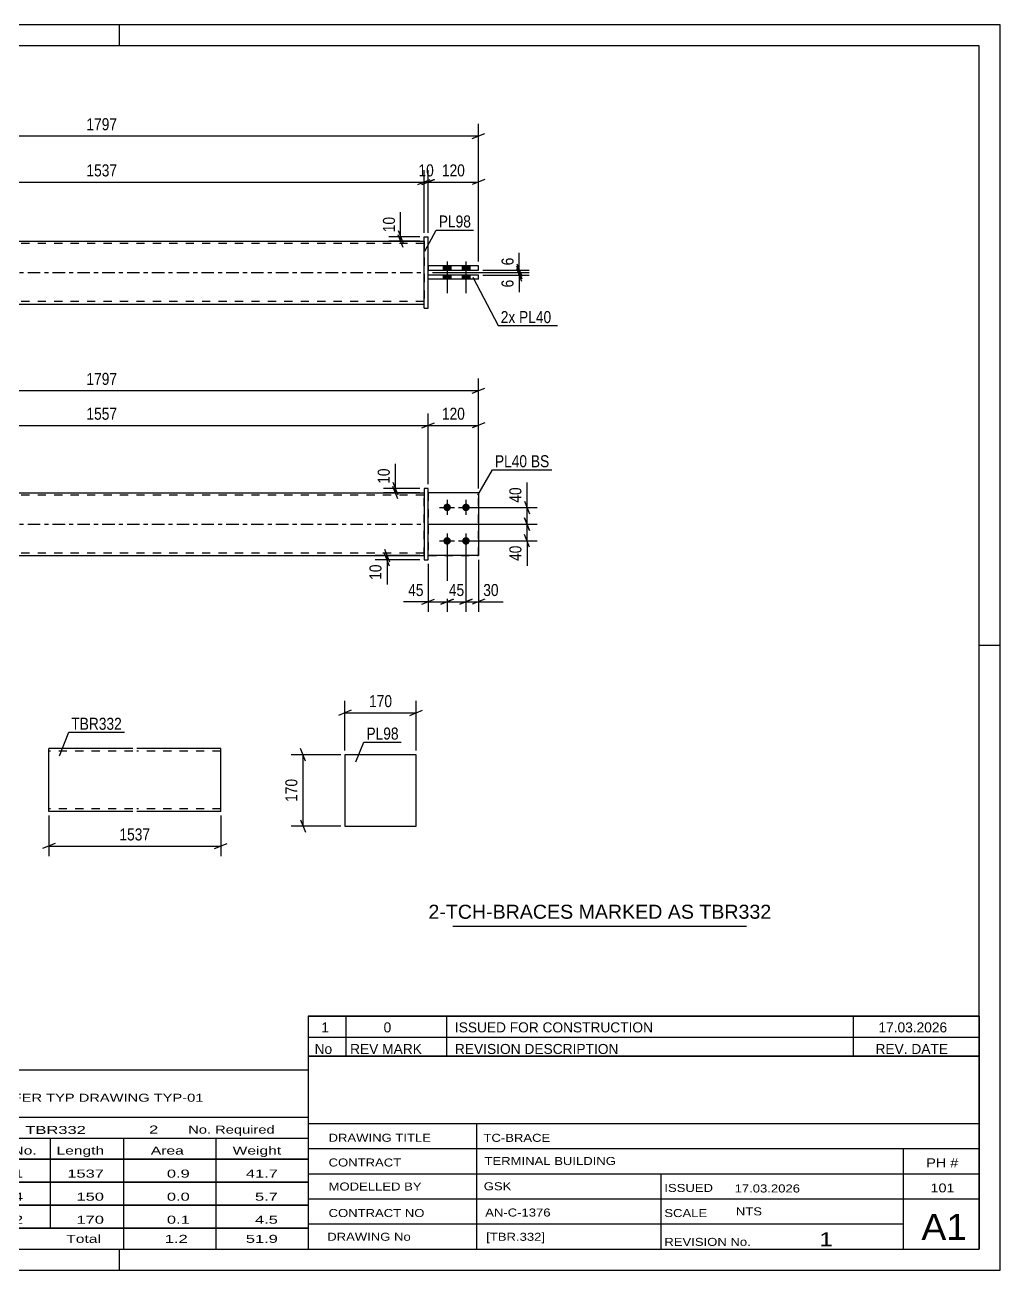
# Model space of a CAD drawing. Header units: millimetres. Extents: x 0 to 420, y 0 to 297.
# Drawn here: x 187.5 to 420, y 0 to 297 of the extents above; entities that cross this region are included whole.
import ezdxf

# ---------------------------------------------------------------- set-up
doc = ezdxf.new("R2010")
doc.units = ezdxf.units.MM
doc.linetypes.add('DXK_LINE_DOT2', pattern=[3.9198, 1.9599, -1.9599])
doc.linetypes.add('DXK_LINE_DOT3', pattern=[5.9187, 2.979, -0.9799, 0.9799, -0.9799])
doc.styles.add('Arial', font='ARIAL.TTF', dxfattribs={"height": 0.2})
doc.styles.add('Arial Narrow', font='ARIALN.TTF', dxfattribs={"height": 0.2})

# ---------------------------------------------------------------- blocks, each defined once
blk = doc.blocks.new('Unknown-580611942-1130')
at = {"color": 5, "linetype": 'Continuous'}
for p, q in [((420, 297), (0, 297)), ((210, 292), (210, 297)), ((420, 0), (420, 297)), ((415, 292), (5, 292)), ((415, 5), (415, 292)), ((420, 149), (415, 149)), ((5, 5), (415, 5)), ((210, 0), (210, 5)), ((0, 0), (420, 0))]:
    blk.add_line(p, q, dxfattribs=at)
blk = doc.blocks.new('Part-580611942-1671 - 1649')
at = {"color": 2, "linetype": 'Continuous'}
for p, q in [((295.64, 185.42), (283.64, 185.42)), ((295.64, 185.42), (295.64, 170.42)), ((295.64, 170.42), (283.64, 170.42))]:
    blk.add_line(p, q, dxfattribs=at)
at = {"color": 7, "linetype": 'DXK_LINE_DOT2'}
blk.add_line((283.64, 185.42), (283.64, 170.42), dxfattribs=at)
blk = doc.blocks.new('Part-580611942-1676 - 1649')
at = {"linetype": 'Continuous'}
blk.add_hatch(color=2, dxfattribs=at).paths.add_polyline_path([(158.96, 185.42), (158.16, 186.82), (159.76, 186.82)])
at = {"color": 2, "linetype": 'Continuous'}
for p, q in [((128.96, 185.42), (282.64, 185.42)), ((158.96, 185.42), (158.16, 186.82)), ((158.16, 186.82), (159.76, 186.82)), ((159.76, 186.82), (158.96, 185.42)), ((128.96, 170.42), (282.64, 170.42))]:
    blk.add_line(p, q, dxfattribs=at)
at = {"color": 7, "linetype": 'DXK_LINE_DOT2'}
for p, q in [((128.96, 170.42), (128.96, 185.42)), ((282.64, 184.82), (128.96, 184.82)), ((282.64, 170.42), (282.64, 185.42)), ((282.64, 171.02), (128.96, 171.02))]:
    blk.add_line(p, q, dxfattribs=at)
at = {"color": 7, "linetype": 'DXK_LINE_DOT3'}
blk.add_line((128.96, 177.92), (282.64, 177.92), dxfattribs=at)
at = {"color": 2, "linetype": 'Continuous'}
blk.add_circle((158.96, 186.32), 1, dxfattribs=at)
blk = doc.blocks.new('Part-580611942-1661 - 1649')
at = {"color": 2, "linetype": 'Continuous'}
for p, q in [((283.64, 186.42), (282.64, 186.42)), ((282.64, 186.42), (282.64, 169.42)), ((283.64, 169.42), (283.64, 186.42)), ((282.64, 169.42), (283.64, 169.42))]:
    blk.add_line(p, q, dxfattribs=at)
blk = doc.blocks.new('Part-580611942-1666 - 1649')
at = {"color": 7, "linetype": 'DXK_LINE_DOT2'}
for p, q in [((295.64, 185.42), (283.64, 185.42)), ((283.64, 185.42), (283.64, 170.42)), ((295.64, 170.42), (295.64, 185.42)), ((283.64, 170.42), (295.64, 170.42))]:
    blk.add_line(p, q, dxfattribs=at)
blk = doc.blocks.new('Bolt-580611942-1679 - 1649')
at = {"linetype": 'Continuous'}
for points in [[(288.14, 182.82, -1), (288.14, 181.02, -1)], [(292.64, 182.82, -1), (292.64, 181.02, -1)], [(288.14, 174.82, -1), (288.14, 173.02, -1)], [(292.64, 174.82, -1), (292.64, 173.02, -1)]]:
    blk.add_hatch(color=1, dxfattribs=at).paths.add_polyline_path(points)
at = {"color": 1, "linetype": 'Continuous'}
for p, q in [((286.34, 181.92), (289.94, 181.92)), ((288.14, 183.72), (288.14, 180.12)), ((290.84, 181.92), (294.44, 181.92)), ((292.64, 183.72), (292.64, 180.12)), ((288.14, 175.72), (288.14, 172.12)), ((292.64, 175.72), (292.64, 172.12)), ((286.34, 173.92), (289.94, 173.92)), ((290.84, 173.92), (294.44, 173.92))]:
    blk.add_line(p, q, dxfattribs=at)
blk = doc.blocks.new('Part-580611942-1418 - 1367')
at = {"color": 2, "linetype": 'Continuous'}
for p, q in [((282.64, 229.43), (282.64, 246.43)), ((282.64, 246.43), (283.64, 246.43)), ((283.64, 229.43), (283.64, 246.43)), ((282.64, 229.43), (283.64, 229.43))]:
    blk.add_line(p, q, dxfattribs=at)
blk = doc.blocks.new('Bolt-580611942-1371 - 1367')
at = {"linetype": 'Continuous'}
for points in [[(289.04, 239.53), (287.24, 239.53), (287.24, 238.53), (289.04, 238.53)], [(289.04, 239.53), (287.24, 239.53), (287.24, 238.53), (289.04, 238.53)], [(293.54, 239.53), (291.74, 239.53), (291.74, 238.53), (293.54, 238.53)], [(293.54, 239.53), (291.74, 239.53), (291.74, 238.53), (293.54, 238.53)], [(289.04, 237.33), (287.24, 237.33), (287.24, 236.33), (289.04, 236.33)], [(289.04, 237.33), (287.24, 237.33), (287.24, 236.33), (289.04, 236.33)], [(293.54, 237.33), (291.74, 237.33), (291.74, 236.33), (293.54, 236.33)], [(293.54, 237.33), (291.74, 237.33), (291.74, 236.33), (293.54, 236.33)]]:
    blk.add_hatch(color=1, dxfattribs=at).paths.add_polyline_path(points)
at = {"color": 1, "linetype": 'Continuous'}
for p, q in [((287.24, 239.53), (287.24, 238.53)), ((287.24, 239.53), (287.24, 238.53)), ((288.14, 240.53), (288.14, 233.03)), ((288.14, 240.53), (288.14, 233.03)), ((289.04, 239.53), (289.04, 238.53)), ((289.04, 239.53), (289.04, 238.53)), ((291.74, 239.53), (291.74, 238.53)), ((291.74, 239.53), (291.74, 238.53)), ((292.64, 240.53), (292.64, 233.03)), ((292.64, 240.53), (292.64, 233.03)), ((293.54, 239.53), (293.54, 238.53)), ((293.54, 239.53), (293.54, 238.53)), ((287.24, 237.33), (287.24, 236.33)), ((287.24, 237.33), (287.24, 236.33)), ((289.04, 237.33), (289.04, 236.33)), ((289.04, 237.33), (289.04, 236.33)), ((291.74, 237.33), (291.74, 236.33)), ((291.74, 237.33), (291.74, 236.33)), ((293.54, 237.33), (293.54, 236.33)), ((293.54, 237.33), (293.54, 236.33))]:
    blk.add_line(p, q, dxfattribs=at)
blk = doc.blocks.new('Part-580611942-1439 - 1367')
at = {"linetype": 'Continuous'}
blk.add_hatch(color=2, dxfattribs=at).paths.add_polyline_path([(158.96, 237.93), (158.16, 239.33), (159.76, 239.33)])
at = {"color": 2, "linetype": 'Continuous'}
for p, q in [((128.96, 245.43), (282.64, 245.43)), ((158.96, 237.93), (158.16, 239.33)), ((158.16, 239.33), (159.76, 239.33)), ((159.76, 239.33), (158.96, 237.93)), ((128.96, 230.43), (282.64, 230.43))]:
    blk.add_line(p, q, dxfattribs=at)
at = {"color": 7, "linetype": 'DXK_LINE_DOT2'}
for p, q in [((128.96, 230.43), (128.96, 245.43)), ((282.64, 244.83), (128.96, 244.83)), ((282.64, 245.43), (282.64, 230.43)), ((282.64, 231.03), (128.96, 231.03))]:
    blk.add_line(p, q, dxfattribs=at)
at = {"color": 7, "linetype": 'DXK_LINE_DOT3'}
blk.add_line((128.96, 237.93), (282.64, 237.93), dxfattribs=at)
at = {"color": 2, "linetype": 'Continuous'}
blk.add_circle((158.96, 238.83), 1, dxfattribs=at)
blk = doc.blocks.new('Part-580611942-1444 - 1367')
at = {"color": 2, "linetype": 'Continuous'}
for p, q in [((295.64, 237.33), (283.64, 237.33)), ((295.64, 236.33), (283.64, 236.33)), ((295.64, 236.33), (295.64, 237.33))]:
    blk.add_line(p, q, dxfattribs=at)
at = {"color": 7, "linetype": 'DXK_LINE_DOT2'}
blk.add_line((283.64, 236.33), (283.64, 237.33), dxfattribs=at)
blk = doc.blocks.new('Part-580611942-1449 - 1367')
at = {"color": 2, "linetype": 'Continuous'}
for p, q in [((295.64, 239.53), (283.64, 239.53)), ((283.64, 238.53), (295.64, 238.53)), ((295.64, 238.53), (295.64, 239.53))]:
    blk.add_line(p, q, dxfattribs=at)
at = {"color": 7, "linetype": 'DXK_LINE_DOT2'}
blk.add_line((283.64, 239.53), (283.64, 238.53), dxfattribs=at)
blk = doc.blocks.new('Part-580611942-2275 - 2269')
at = {"color": 2, "linetype": 'Continuous'}
for p, q in [((280.78, 122.92), (263.78, 122.92)), ((263.78, 122.92), (263.78, 105.92)), ((280.78, 105.92), (280.78, 122.92)), ((263.78, 105.92), (280.78, 105.92))]:
    blk.add_line(p, q, dxfattribs=at)
blk = doc.blocks.new('Part-580611942-2307 - 2299')
at = {"color": 2, "linetype": 'Continuous'}
for p, q in [((213.17, 124.39), (193.17, 124.39)), ((193.17, 109.48), (193.17, 124.39)), ((234.17, 124.39), (214.17, 124.39)), ((234.17, 109.39), (234.17, 124.39)), ((193.17, 109.39), (193.17, 109.48)), ((213.17, 109.39), (193.17, 109.39)), ((234.17, 109.39), (214.17, 109.39))]:
    blk.add_line(p, q, dxfattribs=at)
at = {"color": 7, "linetype": 'DXK_LINE_DOT2'}
for p, q in [((213.17, 123.79), (193.17, 123.79)), ((234.17, 123.79), (214.17, 123.79)), ((193.17, 109.99), (193.17, 110.04)), ((213.17, 109.99), (193.17, 109.99)), ((234.17, 109.99), (214.17, 109.99)), ((234.17, 109.99), (234.17, 110.04))]:
    blk.add_line(p, q, dxfattribs=at)
blk = doc.blocks.new('StraightDimension-580611942-1875 - 1649')
at = {"color": 7, "linetype": 'Continuous'}
for p, q in [((293.64, 181.92), (309.6, 181.92)), ((306.6, 183.42), (307.8, 180.42)), ((307.2, 177.92), (307.2, 181.92)), ((307.8, 176.42), (306.6, 179.42)), ((283.64, 177.92), (309.6, 177.92))]:
    blk.add_line(p, q, dxfattribs=at)
at = {"color": 0}
blk.add_wipeout([(306.45, 187.3), (302.25, 187.3), (302.25, 182.44), (306.45, 182.44)], dxfattribs=at)
at = {"color": 7, "linetype": 'Continuous'}
blk.add_line((307.2, 181.92), (307.2, 187.82), dxfattribs=at)
blk.add_line((307.2, 181.92), (307.2, 187.82), dxfattribs=at)
at = {"color": 3, "style": 'Arial Narrow'}
blk.add_text('40', height=2.863, rotation=90.0002, dxfattribs=at).set_placement((305.85, 183.04))
blk = doc.blocks.new('StraightDimension-580611942-1810 - 1649')
at = {"color": 7, "linetype": 'Continuous'}
for p, q in [((281.64, 170.42), (270.99, 170.42)), ((281.64, 169.42), (270.99, 169.42)), ((273.24, 171.92), (274.44, 168.92)), ((274.44, 167.92), (273.24, 170.92)), ((273.84, 169.42), (273.84, 170.42))]:
    blk.add_line(p, q, dxfattribs=at)
at = {"color": 0}
blk.add_wipeout([(273.09, 168.89), (268.89, 168.89), (268.89, 164.04), (273.09, 164.04)], dxfattribs=at)
at = {"color": 7, "linetype": 'Continuous'}
blk.add_line((273.84, 169.42), (273.84, 163.51), dxfattribs=at)
blk.add_line((273.84, 169.42), (273.84, 163.51), dxfattribs=at)
at = {"color": 3, "style": 'Arial Narrow'}
blk.add_text('10', height=2.863, rotation=90.0002, dxfattribs=at).set_placement((272.49, 164.64))
blk = doc.blocks.new('StraightDimension-580611942-1911 - 1649')
at = {"color": 7, "linetype": 'Continuous'}
for p, q in [((282.14, 200.88), (285.14, 202.08)), ((283.64, 187.42), (283.64, 204.33)), ((297.14, 202.08), (294.14, 200.88)), ((295.64, 186.42), (295.64, 204.33)), ((283.64, 201.48), (295.64, 201.48))]:
    blk.add_line(p, q, dxfattribs=at)
at = {"color": 0}
blk.add_wipeout([(292.98, 202.23), (292.98, 206.43), (286.3, 206.43), (286.3, 202.23)], dxfattribs=at)
at = {"color": 3, "style": 'Arial Narrow'}
blk.add_text('120', height=2.863, dxfattribs=at).set_placement((286.9, 202.83))
blk = doc.blocks.new('StraightDimension-580611942-1704 - 1649')
at = {"color": 7, "linetype": 'Continuous'}
for p, q in [((115.96, 186.42), (115.96, 212.63)), ((295.64, 186.42), (295.64, 212.63)), ((117.46, 210.38), (114.46, 209.18)), ((115.96, 209.78), (295.64, 209.78)), ((294.14, 209.18), (297.14, 210.38))]:
    blk.add_line(p, q, dxfattribs=at)
at = {"color": 0}
blk.add_wipeout([(210.06, 210.53), (210.06, 214.73), (201.54, 214.73), (201.54, 210.53)], dxfattribs=at)
at = {"color": 3, "style": 'Arial Narrow'}
blk.add_text('1797', height=2.863, dxfattribs=at).set_placement((202.14, 211.13))
blk = doc.blocks.new('StraightDimension-580611942-1819 - 1649')
at = {"color": 7, "linetype": 'Continuous'}
for p, q in [((288.14, 172.92), (288.14, 157.03)), ((283.64, 168.42), (283.64, 157.03)), ((282.14, 158.83), (285.14, 160.03)), ((283.64, 159.43), (288.14, 159.43)), ((289.64, 160.03), (286.64, 158.83))]:
    blk.add_line(p, q, dxfattribs=at)
at = {"color": 0}
blk.add_wipeout([(283.11, 160.18), (283.11, 164.38), (278.26, 164.38), (278.26, 160.18)], dxfattribs=at)
at = {"color": 7, "linetype": 'Continuous'}
blk.add_line((283.64, 159.43), (277.73, 159.43), dxfattribs=at)
blk.add_line((283.64, 159.43), (277.73, 159.43), dxfattribs=at)
at = {"color": 3, "style": 'Arial Narrow'}
blk.add_text('45', height=2.863, dxfattribs=at).set_placement((278.86, 160.78))
blk = doc.blocks.new('StraightDimension-580611942-1829 - 1649')
at = {"color": 7, "linetype": 'Continuous'}
for p, q in [((288.14, 172.92), (288.14, 157.03)), ((292.64, 172.92), (292.64, 157.03)), ((286.64, 158.83), (289.64, 160.03)), ((288.14, 159.43), (292.64, 159.43)), ((294.14, 160.03), (291.14, 158.83))]:
    blk.add_line(p, q, dxfattribs=at)
at = {"color": 0}
blk.add_wipeout([(292.82, 160.18), (292.82, 164.38), (287.96, 164.38), (287.96, 160.18)], dxfattribs=at)
at = {"color": 3, "style": 'Arial Narrow'}
blk.add_text('45', height=2.863, dxfattribs=at).set_placement((288.56, 160.78))
blk = doc.blocks.new('StraightDimension-580611942-1839 - 1649')
at = {"color": 7, "linetype": 'Continuous'}
for p, q in [((292.64, 172.92), (292.64, 157.03)), ((295.64, 169.42), (295.64, 157.03)), ((291.14, 158.83), (294.14, 160.03)), ((292.64, 159.43), (295.64, 159.43)), ((297.14, 160.03), (294.14, 158.83))]:
    blk.add_line(p, q, dxfattribs=at)
at = {"color": 0}
blk.add_wipeout([(301.02, 160.18), (301.02, 164.38), (296.16, 164.38), (296.16, 160.18)], dxfattribs=at)
at = {"color": 7, "linetype": 'Continuous'}
blk.add_line((295.64, 159.43), (301.54, 159.43), dxfattribs=at)
blk.add_line((295.64, 159.43), (301.54, 159.43), dxfattribs=at)
at = {"color": 3, "style": 'Arial Narrow'}
blk.add_text('30', height=2.863, dxfattribs=at).set_placement((296.76, 160.78))
blk = doc.blocks.new('StraightDimension-580611942-1888 - 1649')
at = {"color": 7, "linetype": 'Continuous'}
for p, q in [((306.6, 179.42), (307.8, 176.42)), ((283.64, 177.92), (309.6, 177.92)), ((307.8, 172.42), (306.6, 175.42)), ((307.2, 173.92), (307.2, 177.92)), ((293.64, 173.92), (309.6, 173.92))]:
    blk.add_line(p, q, dxfattribs=at)
at = {"color": 0}
blk.add_wipeout([(306.45, 173.39), (302.25, 173.39), (302.25, 168.54), (306.45, 168.54)], dxfattribs=at)
at = {"color": 7, "linetype": 'Continuous'}
blk.add_line((307.2, 173.92), (307.2, 168.01), dxfattribs=at)
blk.add_line((307.2, 173.92), (307.2, 168.01), dxfattribs=at)
at = {"color": 3, "style": 'Arial Narrow'}
blk.add_text('40', height=2.863, rotation=90.0002, dxfattribs=at).set_placement((305.85, 169.14))
blk = doc.blocks.new('StraightDimension-580611942-1902 - 1649')
at = {"color": 7, "linetype": 'Continuous'}
for p, q in [((275.21, 187.92), (276.41, 184.92)), ((281.64, 186.42), (272.96, 186.42)), ((281.64, 185.42), (272.96, 185.42)), ((276.41, 183.92), (275.21, 186.92)), ((275.81, 185.42), (275.81, 186.42))]:
    blk.add_line(p, q, dxfattribs=at)
at = {"color": 0}
blk.add_wipeout([(275.06, 191.8), (270.86, 191.8), (270.86, 186.94), (275.06, 186.94)], dxfattribs=at)
at = {"color": 7, "linetype": 'Continuous'}
blk.add_line((275.81, 186.42), (275.81, 192.32), dxfattribs=at)
blk.add_line((275.81, 186.42), (275.81, 192.32), dxfattribs=at)
at = {"color": 3, "style": 'Arial Narrow'}
blk.add_text('10', height=2.863, rotation=90.0002, dxfattribs=at).set_placement((274.46, 187.54))
blk = doc.blocks.new('StraightDimension-580611942-1921 - 1649')
at = {"color": 7, "linetype": 'Continuous'}
for p, q in [((129.46, 202.08), (126.46, 200.88)), ((127.96, 187.42), (127.96, 204.33)), ((282.14, 200.88), (285.14, 202.08)), ((283.64, 187.42), (283.64, 204.33)), ((127.96, 201.48), (283.64, 201.48))]:
    blk.add_line(p, q, dxfattribs=at)
at = {"color": 0}
blk.add_wipeout([(210.06, 202.23), (210.06, 206.43), (201.54, 206.43), (201.54, 202.23)], dxfattribs=at)
at = {"color": 3, "style": 'Arial Narrow'}
blk.add_text('1557', height=2.863, dxfattribs=at).set_placement((202.14, 202.83))
blk = doc.blocks.new('StraightDimension-580611942-1594 - 1367')
at = {"color": 7, "linetype": 'Continuous'}
for p, q in [((284.64, 237.93), (307.73, 237.93)), ((304.73, 239.43), (305.93, 236.43)), ((305.93, 235.83), (304.73, 238.83)), ((305.33, 237.33), (305.33, 237.93)), ((296.64, 237.33), (307.73, 237.33))]:
    blk.add_line(p, q, dxfattribs=at)
at = {"color": 0}
blk.add_wipeout([(304.58, 236.8), (300.38, 236.8), (300.38, 233.78), (304.58, 233.78)], dxfattribs=at)
at = {"color": 7, "linetype": 'Continuous'}
blk.add_line((305.33, 237.33), (305.33, 233.25), dxfattribs=at)
blk.add_line((305.33, 237.33), (305.33, 233.25), dxfattribs=at)
at = {"color": 3, "style": 'Arial Narrow'}
blk.add_text('6', height=2.86, rotation=90.0002, dxfattribs=at).set_placement((303.98, 234.38))
blk = doc.blocks.new('StraightDimension-580611942-1562 - 1367')
at = {"color": 7, "linetype": 'Continuous'}
for p, q in [((282.64, 247.43), (282.64, 262.37)), ((283.64, 247.43), (283.64, 262.37)), ((281.14, 258.92), (284.14, 260.12)), ((285.14, 260.12), (282.14, 258.92)), ((282.64, 259.52), (283.64, 259.52))]:
    blk.add_line(p, q, dxfattribs=at)
at = {"color": 0}
blk.add_wipeout([(285.57, 260.27), (285.57, 264.47), (280.71, 264.47), (280.71, 260.27)], dxfattribs=at)
at = {"color": 3, "style": 'Arial Narrow'}
blk.add_text('10', height=2.863, dxfattribs=at).set_placement((281.31, 260.87))
blk = doc.blocks.new('StraightDimension-580611942-1603 - 1367')
at = {"color": 7, "linetype": 'Continuous'}
for p, q in [((284.64, 237.93), (307.73, 237.93)), ((296.64, 238.53), (307.73, 238.53)), ((304.73, 240.03), (305.93, 237.03)), ((305.93, 236.43), (304.73, 239.43)), ((305.33, 237.93), (305.33, 238.53))]:
    blk.add_line(p, q, dxfattribs=at)
at = {"color": 0}
blk.add_wipeout([(304.58, 242.08), (300.38, 242.08), (300.38, 239.05), (304.58, 239.05)], dxfattribs=at)
at = {"color": 7, "linetype": 'Continuous'}
blk.add_line((305.33, 238.53), (305.33, 242.61), dxfattribs=at)
blk.add_line((305.33, 238.53), (305.33, 242.61), dxfattribs=at)
at = {"color": 3, "style": 'Arial Narrow'}
blk.add_text('6', height=2.86, rotation=90.0002, dxfattribs=at).set_placement((303.98, 239.65))
blk = doc.blocks.new('StraightDimension-580611942-1521 - 1367')
at = {"color": 7, "linetype": 'Continuous'}
for p, q in [((115.96, 240.53), (115.96, 273.38)), ((295.64, 240.53), (295.64, 273.38)), ((117.46, 271.13), (114.46, 269.93)), ((115.96, 270.53), (295.64, 270.53)), ((294.14, 269.93), (297.14, 271.13))]:
    blk.add_line(p, q, dxfattribs=at)
at = {"color": 0}
blk.add_wipeout([(210.06, 271.28), (210.06, 275.48), (201.54, 275.48), (201.54, 271.28)], dxfattribs=at)
at = {"color": 3, "style": 'Arial Narrow'}
blk.add_text('1797', height=2.863, dxfattribs=at).set_placement((202.14, 271.88))
blk = doc.blocks.new('StraightDimension-580611942-1552 - 1367')
at = {"color": 7, "linetype": 'Continuous'}
for p, q in [((128.96, 247.43), (128.96, 262.37)), ((282.64, 247.43), (282.64, 262.37)), ((130.46, 260.12), (127.46, 258.92)), ((128.96, 259.52), (282.64, 259.52)), ((281.14, 258.92), (284.14, 260.12))]:
    blk.add_line(p, q, dxfattribs=at)
at = {"color": 0}
blk.add_wipeout([(210.06, 260.27), (210.06, 264.47), (201.54, 264.47), (201.54, 260.27)], dxfattribs=at)
at = {"color": 3, "style": 'Arial Narrow'}
blk.add_text('1537', height=2.863, dxfattribs=at).set_placement((202.14, 260.87))
blk = doc.blocks.new('StraightDimension-580611942-1572 - 1367')
at = {"color": 7, "linetype": 'Continuous'}
for p, q in [((283.64, 247.43), (283.64, 262.37)), ((295.64, 240.53), (295.64, 262.37)), ((282.14, 258.92), (285.14, 260.12)), ((283.64, 259.52), (295.64, 259.52)), ((297.14, 260.12), (294.14, 258.92))]:
    blk.add_line(p, q, dxfattribs=at)
at = {"color": 0}
blk.add_wipeout([(292.98, 260.27), (292.98, 264.47), (286.3, 264.47), (286.3, 260.27)], dxfattribs=at)
at = {"color": 3, "style": 'Arial Narrow'}
blk.add_text('120', height=2.863, dxfattribs=at).set_placement((286.9, 260.87))
blk = doc.blocks.new('StraightDimension-580611942-1583 - 1367')
at = {"color": 7, "linetype": 'Continuous'}
for p, q in [((276.46, 247.93), (277.66, 244.93)), ((277.66, 243.93), (276.46, 246.93)), ((281.64, 246.43), (274.21, 246.43)), ((281.64, 245.43), (274.21, 245.43)), ((277.06, 245.43), (277.06, 246.43))]:
    blk.add_line(p, q, dxfattribs=at)
at = {"color": 0}
blk.add_wipeout([(276.31, 251.81), (272.11, 251.81), (272.11, 246.95), (276.31, 246.95)], dxfattribs=at)
at = {"color": 7, "linetype": 'Continuous'}
blk.add_line((277.06, 246.43), (277.06, 252.33), dxfattribs=at)
blk.add_line((277.06, 246.43), (277.06, 252.33), dxfattribs=at)
at = {"color": 3, "style": 'Arial Narrow'}
blk.add_text('10', height=2.863, rotation=90.0002, dxfattribs=at).set_placement((275.71, 247.55))
blk = doc.blocks.new('StraightDimension-580611942-2277 - 2269')
at = {"color": 7, "linetype": 'Continuous'}
for p, q in [((263.78, 123.92), (263.78, 135.77)), ((280.78, 123.92), (280.78, 135.77)), ((265.28, 133.52), (262.28, 132.32)), ((263.78, 132.92), (280.78, 132.92)), ((279.28, 132.32), (282.28, 133.52))]:
    blk.add_line(p, q, dxfattribs=at)
at = {"color": 0}
blk.add_wipeout([(275.62, 133.67), (275.62, 137.87), (268.94, 137.87), (268.94, 133.67)], dxfattribs=at)
at = {"color": 3, "style": 'Arial Narrow'}
blk.add_text('170', height=2.863, dxfattribs=at).set_placement((269.54, 134.27))
blk = doc.blocks.new('StraightDimension-580611942-2288 - 2269')
at = {"color": 7, "linetype": 'Continuous'}
for p, q in [((262.78, 122.92), (250.93, 122.92)), ((254.38, 121.42), (253.18, 124.42)), ((253.78, 105.92), (253.78, 122.92)), ((253.18, 107.42), (254.38, 104.42)), ((262.78, 105.92), (250.93, 105.92))]:
    blk.add_line(p, q, dxfattribs=at)
at = {"color": 0}
blk.add_wipeout([(253.03, 117.76), (248.83, 117.76), (248.83, 111.08), (253.03, 111.08)], dxfattribs=at)
at = {"color": 3, "style": 'Arial Narrow'}
blk.add_text('170', height=2.863, rotation=90.0002, dxfattribs=at).set_placement((252.43, 111.68))
blk = doc.blocks.new('StraightDimension-580611942-2311 - 2299')
at = {"color": 7, "linetype": 'Continuous'}
for p, q in [((193.17, 108.39), (193.17, 98.73)), ((234.17, 108.39), (234.17, 98.73)), ((194.67, 101.73), (191.67, 100.53)), ((193.17, 101.13), (234.17, 101.13)), ((232.67, 100.53), (235.67, 101.73))]:
    blk.add_line(p, q, dxfattribs=at)
at = {"color": 0}
blk.add_wipeout([(217.93, 101.88), (217.93, 106.08), (209.41, 106.08), (209.41, 101.88)], dxfattribs=at)
at = {"color": 3, "style": 'Arial Narrow'}
blk.add_text('1537', height=2.863, dxfattribs=at).set_placement((210.01, 102.48))
blk = doc.blocks.new('Unknown-580611942-3744')
at = {"color": 7, "linetype": 'Continuous'}
for p, q in [((95, 47.75), (255, 47.75)), ((95, 36.5), (95, 47.75)), ((255, 47.75), (255, 36.5)), ((95, 36.5), (255, 36.5)), ((95, 36.5), (95, 31.5)), ((255, 36.5), (255, 31.5)), ((95, 31.5), (255, 31.5)), ((95, 31.5), (95, 26.5)), ((119, 31.5), (119, 26.5)), ((154.5, 31.5), (154.5, 26.5)), ((180.5, 31.5), (180.5, 26.5)), ((193.5, 31.5), (193.5, 26.5)), ((211, 31.5), (211, 26.5)), ((233, 31.5), (233, 26.5)), ((255, 31.5), (255, 26.5)), ((95, 26.5), (255, 26.5)), ((95, 26.45), (95, 21.05)), ((95, 26.45), (255, 26.45)), ((119, 26.5), (119, 21)), ((154.5, 26.5), (154.5, 21)), ((180.5, 26.5), (180.5, 21)), ((193.5, 26.5), (193.5, 21)), ((211, 26.5), (211, 21)), ((233, 26.5), (233, 21)), ((255, 26.45), (255, 21.05)), ((95, 21.05), (255, 21.05)), ((95, 20.95), (95, 15.55)), ((95, 20.95), (255, 20.95)), ((119, 21), (119, 15.5)), ((154.5, 21), (154.5, 15.5)), ((180.5, 21), (180.5, 15.5)), ((193.5, 21), (193.5, 15.5)), ((211, 21), (211, 15.5)), ((233, 21), (233, 15.5)), ((255, 20.95), (255, 15.55)), ((95, 15.55), (255, 15.55)), ((95, 15.45), (95, 10.05)), ((95, 15.45), (255, 15.45)), ((119, 15.5), (119, 10)), ((154.5, 15.5), (154.5, 10)), ((180.5, 15.5), (180.5, 10)), ((193.5, 15.5), (193.5, 10)), ((211, 15.5), (211, 10)), ((233, 15.5), (233, 10)), ((255, 15.45), (255, 10.05)), ((95, 10.05), (255, 10.05)), ((95, 10), (255, 10)), ((95, 10), (95, 5)), ((211, 10), (211, 5)), ((233, 10), (233, 5)), ((255, 10), (255, 5)), ((95, 5), (255, 5))]:
    blk.add_line(p, q, dxfattribs=at)
at = {"color": 7, "style": 'Arial Narrow'}
for s, height, width, p in [('GENERAL NOTES & WELD DETAILS :', 2.8633, 1.4, (96.15, 40.06)), ('REFER TYP DRAWING TYP-01', 1.9089, 1.6, (179.7, 40.16)), ("MATERIAL LIST FOR ASSEMBLY MK'D", 1.9089, 1.6, (96.15, 32.56)), ('TBR332', 1.909, 1.794707, (187.59, 32.47)), ('2', 1.91, 1.794707, (217.08, 32.56)), ('No. Required', 1.9089, 1.6, (226.41, 32.56)), ('Mark', 1.909, 1.7, (96.34, 27.5)), ('Profile', 1.909, 1.7, (129.41, 27.5)), ('Material', 1.909, 1.7, (159.54, 27.56)), ('No.', 1.909, 1.7, (184.5, 27.56)), ('Length', 1.909, 1.7, (195, 27.56)), ('Area', 1.909, 1.7, (217.5, 27.56)), ('Weight', 1.909, 1.7, (237, 27.56))]:
    blk.add_text(s, height=height, dxfattribs=dict(at, width=width)).set_placement(p)
at = {"color": 7, "linetype": 'Continuous', "style": 'Arial Narrow'}
for s, height, width, p in [('TBR332', 1.909, 1.794707, (96.5, 22.06)), ('SHS150*6', 1.909, 1.794707, (121, 22.06)), ('E350', 1.909, 1.794707, (160.74, 22.06)), ('1', 1.91, 1.794707, (184.86, 22.06)), ('1537', 1.909, 1.794707, (197.58, 22.06)), ('0.9', 1.909, 1.794707, (221.32, 22.06)), ('41.7', 1.909, 1.794707, (240.14, 22.06)), ('PL40', 1.909, 1.794707, (96.5, 16.56)), ('PL10*120', 1.909, 1.794707, (121, 16.56)), ('E350', 1.909, 1.794707, (160.74, 16.56)), ('4', 1.91, 1.794707, (184.86, 16.56)), ('150', 1.909, 1.794707, (199.77, 16.56)), ('0.0', 1.909, 1.794707, (221.32, 16.56)), ('5.7', 1.909, 1.794707, (242.33, 16.56)), ('PL98', 1.909, 1.794707, (96.5, 11.06)), ('PL10*170', 1.909, 1.794707, (121, 11.06)), ('E350', 1.909, 1.794707, (160.74, 11.06)), ('2', 1.91, 1.794707, (184.86, 11.06)), ('170', 1.909, 1.794707, (199.77, 11.06)), ('0.1', 1.909, 1.794707, (221.32, 11.06)), ('4.5', 1.909, 1.794707, (242.33, 11.06)), ('Total', 1.909, 1.7, (197.33, 6.5)), ('1.2', 1.909, 1.794707, (220.83, 6.5)), ('51.9', 1.909, 1.794707, (240.14, 6.5))]:
    blk.add_text(s, height=height, dxfattribs=dict(at, width=width)).set_placement(p)
blk = doc.blocks.new('Unknown-580611942-3742')
at = {"color": 7, "linetype": 'Continuous'}
for p, q in [((255, 51.05), (255, 5)), ((255, 51.05), (415, 51.05)), ((415, 51), (415, 5)), ((255, 35), (415, 35)), ((295.14, 35), (295.14, 5)), ((255, 29), (415, 29)), ((397, 5.05), (397, 29.05)), ((255, 23), (415, 23)), ((339.14, 23), (339.14, 5)), ((255, 17), (415, 17)), ((255, 11), (397, 11)), ((255, 5), (415, 5))]:
    blk.add_line(p, q, dxfattribs=at)
at = {"color": 7, "style": 'Arial Narrow'}
for s, height, width, p in [('DRAWING TITLE', 1.9089, 1.425378, (259.88, 30.61)), ('TC-BRACE', 1.909, 1.425378, (296.81, 30.59)), ('TERMINAL BUILDING', 1.9089, 1.425378, (297.06, 25.07)), ('CONTRACT', 1.909, 1.425378, (259.88, 24.71)), ('MODELLED BY', 1.9089, 1.425378, (259.88, 18.98)), ('GSK', 1.909, 1.425378, (296.88, 19.04)), ('ISSUED', 1.909, 1.425378, (339.94, 18.64)), ('17.03.2026', 1.909, 1.425378, (356.69, 18.52)), ('CONTRACT NO', 1.9089, 1.425378, (259.88, 12.66)), ('AN-C-1376', 1.909, 1.425378, (297.23, 12.78)), ('SCALE', 1.909, 1.425378, (339.94, 12.65)), ('A1', 6.204, 1.25, (401.24, 7.2)), ('DRAWING No', 1.909, 1.425378, (259.56, 7)), ('[TBR.332]', 1.909, 1.425378, (297.46, 6.99)), ('1', 3.34, 1.5, (376.91, 5.68)), ('REVISION No.', 1.9089, 1.425378, (339.94, 5.77))]:
    blk.add_text(s, height=height, dxfattribs=dict(at, width=width)).set_placement(p)
at = {"color": 7, "linetype": 'Continuous', "style": 'Arial Narrow'}
for s, height, width, p in [('PH #', 2.1, 1.42538, (402.4, 24.55)), ('101', 2.1, 1.42538, (403.41, 18.55)), ('NTS', 1.909, 1.425378, (357, 13.05))]:
    blk.add_text(s, height=height, dxfattribs=dict(at, width=width)).set_placement(p)
blk = doc.blocks.new('Unknown-580611942-3743')
at = {"color": 7, "linetype": 'Continuous'}
for p, q in [((255, 60.55), (415, 60.55)), ((415, 60.55), (255, 60.55)), ((255, 60.55), (255, 55.55)), ((264, 60.55), (264, 55.55)), ((288, 60.55), (288, 55.55)), ((385, 60.55), (385, 55.55)), ((415, 60.55), (415, 55.55)), ((255, 55.55), (415, 55.55)), ((255, 55.55), (255, 51.05)), ((255, 55.55), (415, 55.55)), ((264, 55.55), (264, 51.05)), ((288, 55.55), (288, 51.05)), ((385, 55.55), (385, 51.05)), ((415, 55.55), (415, 51.05)), ((415, 51.05), (255, 51.05))]:
    blk.add_line(p, q, dxfattribs=at)
at = {"color": 7, "linetype": 'Continuous', "style": 'Arial Narrow'}
for s, height, width, p in [('1', 2.39, 1.196471, (258.16, 56.7)), ('0', 2.39, 1.196471, (273, 56.7)), ('ISSUED FOR CONSTRUCTION', 2.3861, 1.196471, (290, 56.7)), ('17.03.2026', 2.386, 1.196471, (391, 56.7)), ('No', 2.386, 1.2, (256.54, 51.55)), ('REV MARK', 2.386, 1.2, (265, 51.55)), ('REVISION DESCRIPTION', 2.3861, 1.2, (290, 51.55)), ('REV. DATE', 2.386, 1.2, (390.28, 51.55))]:
    blk.add_text(s, height=height, dxfattribs=dict(at, width=width)).set_placement(p)
blk = doc.blocks.new('Unknown-580611942-3745')
at = {"color": 7, "linetype": 'Continuous'}
blk.add_line((289.5, 82.05), (359.5, 82.05), dxfattribs=at)
at = {"color": 7, "style": 'Arial'}
blk.add_text('2-TCH-BRACES MARKED AS TBR332', height=3.3428, dxfattribs=at).set_placement((283.69, 83.8))
blk = doc.blocks.new('MarkSet-580611942-1954 - 1649')
at = {"color": 0}
blk.add_wipeout([(307.22, 191.5), (307.22, 194.5), (299.54, 194.5), (299.54, 191.5)], dxfattribs=at)
blk.add_wipeout([(307.22, 191.5), (307.22, 194.5), (299.54, 194.5), (299.54, 191.5)], dxfattribs=at)
at = {"color": 30, "linetype": 'Continuous'}
blk.add_line((295.44, 184.84), (298.94, 190.9), dxfattribs=at)
at = {"color": 0}
blk.add_wipeout([(312.5, 191.5), (312.5, 194.5), (308.12, 194.5), (308.12, 191.5)], dxfattribs=at)
blk.add_wipeout([(312.5, 191.5), (312.5, 194.5), (308.12, 194.5), (308.12, 191.5)], dxfattribs=at)
at = {"color": 30, "linetype": 'Continuous'}
blk.add_line((298.94, 190.9), (313.1, 190.9), dxfattribs=at)
at = {"color": 3, "style": 'Arial Narrow'}
for s, p in [('PL40', (299.54, 191.5)), ('BS', (308.12, 191.5))]:
    blk.add_text(s, height=2.863, dxfattribs=at).set_placement(p)
blk = doc.blocks.new('Mark-580611942-1414 - 1367')
at = {"color": 0}
blk.add_wipeout([(293.83, 248.68), (293.83, 251.68), (286.16, 251.68), (286.16, 248.68)], dxfattribs=at)
blk.add_wipeout([(293.83, 248.68), (293.83, 251.68), (286.16, 251.68), (286.16, 248.68)], dxfattribs=at)
at = {"color": 30, "linetype": 'Continuous'}
for p, q in [((282.87, 243), (285.56, 248.08)), ((285.56, 248.08), (294.43, 248.08))]:
    blk.add_line(p, q, dxfattribs=at)
at = {"color": 3, "style": 'Arial Narrow'}
blk.add_text('PL98', height=2.863, dxfattribs=at).set_placement((286.16, 248.68))
blk = doc.blocks.new('MarkSet-580611942-1634 - 1367')
at = {"color": 0}
blk.add_wipeout([(304.4, 225.88), (304.4, 228.88), (300.93, 228.88), (300.93, 225.88)], dxfattribs=at)
blk.add_wipeout([(304.4, 225.88), (304.4, 228.88), (300.93, 228.88), (300.93, 225.88)], dxfattribs=at)
at = {"color": 30, "linetype": 'Continuous'}
blk.add_line((294.29, 236.84), (300.33, 225.28), dxfattribs=at)
at = {"color": 0}
blk.add_wipeout([(312.97, 225.88), (312.97, 228.88), (305.3, 228.88), (305.3, 225.88)], dxfattribs=at)
blk.add_wipeout([(312.97, 225.88), (312.97, 228.88), (305.3, 228.88), (305.3, 225.88)], dxfattribs=at)
at = {"color": 30, "linetype": 'Continuous'}
blk.add_line((300.33, 225.28), (314.47, 225.28), dxfattribs=at)
at = {"color": 3, "style": 'Arial Narrow'}
for s, p in [('2x', (300.93, 225.88)), ('PL40', (305.3, 225.88))]:
    blk.add_text(s, height=2.863, dxfattribs=at).set_placement(p)
blk = doc.blocks.new('Mark-580611942-2271 - 2269')
at = {"color": 0}
blk.add_wipeout([(276.59, 126.54), (276.59, 129.54), (268.91, 129.54), (268.91, 126.54)], dxfattribs=at)
blk.add_wipeout([(276.59, 126.54), (276.59, 129.54), (268.91, 129.54), (268.91, 126.54)], dxfattribs=at)
at = {"color": 30, "linetype": 'Continuous'}
for p, q in [((266.35, 121.26), (268.31, 125.94)), ((268.31, 125.94), (277.19, 125.94))]:
    blk.add_line(p, q, dxfattribs=at)
at = {"color": 3, "style": 'Arial Narrow'}
blk.add_text('PL98', height=2.863, dxfattribs=at).set_placement((268.91, 126.54))
blk = doc.blocks.new('Mark-580611942-2303 - 2299')
at = {"color": 0}
blk.add_wipeout([(210.58, 128.88), (210.58, 131.88), (198.53, 131.88), (198.53, 128.88)], dxfattribs=at)
blk.add_wipeout([(210.58, 128.88), (210.58, 131.88), (198.53, 131.88), (198.53, 128.88)], dxfattribs=at)
at = {"color": 30, "linetype": 'Continuous'}
for p, q in [((195.7, 122.64), (197.93, 128.28)), ((197.93, 128.28), (211.18, 128.28))]:
    blk.add_line(p, q, dxfattribs=at)
at = {"color": 3, "style": 'Arial Narrow'}
blk.add_text('TBR332', height=2.863, dxfattribs=at).set_placement((198.53, 128.88))

msp = doc.modelspace()

# ---------------------------------------------------------------- block references
for name in ['Unknown-580611942-1130', 'Part-580611942-1439 - 1367', 'Part-580611942-1418 - 1367', 'Part-580611942-1449 - 1367', 'Bolt-580611942-1371 - 1367', 'Part-580611942-1444 - 1367', 'Part-580611942-1676 - 1649', 'Part-580611942-1661 - 1649', 'Part-580611942-1671 - 1649', 'Part-580611942-1666 - 1649', 'Bolt-580611942-1679 - 1649', 'Part-580611942-2307 - 2299', 'Part-580611942-2275 - 2269', 'Unknown-580611942-3745', 'Unknown-580611942-3743', 'Unknown-580611942-3742', 'Unknown-580611942-3744']:
    msp.add_blockref(name, (0, 0))

# ---------------------------------------------------------------- next in the draw order: block references
for name in ['StraightDimension-580611942-1562 - 1367', 'StraightDimension-580611942-1594 - 1367', 'StraightDimension-580611942-1875 - 1649', 'StraightDimension-580611942-1810 - 1649', 'StraightDimension-580611942-2277 - 2269', 'Mark-580611942-2303 - 2299', 'StraightDimension-580611942-2311 - 2299']:
    msp.add_blockref(name, (0, 0))

# ---------------------------------------------------------------- next in the draw order: block references
for name in ['StraightDimension-580611942-1603 - 1367', 'StraightDimension-580611942-1911 - 1649', 'StraightDimension-580611942-1819 - 1649', 'Mark-580611942-2271 - 2269', 'StraightDimension-580611942-2288 - 2269']:
    msp.add_blockref(name, (0, 0))

# ---------------------------------------------------------------- next in the draw order: block references
for name in ['StraightDimension-580611942-1521 - 1367', 'MarkSet-580611942-1634 - 1367', 'StraightDimension-580611942-1704 - 1649', 'StraightDimension-580611942-1829 - 1649']:
    msp.add_blockref(name, (0, 0))

# ---------------------------------------------------------------- next in the draw order: block references
for name in ['StraightDimension-580611942-1552 - 1367', 'MarkSet-580611942-1954 - 1649', 'StraightDimension-580611942-1902 - 1649', 'StraightDimension-580611942-1839 - 1649']:
    msp.add_blockref(name, (0, 0))

# ---------------------------------------------------------------- next in the draw order: block references
for name in ['StraightDimension-580611942-1572 - 1367', 'StraightDimension-580611942-1921 - 1649', 'StraightDimension-580611942-1888 - 1649']:
    msp.add_blockref(name, (0, 0))

# ---------------------------------------------------------------- next in the draw order: block references
msp.add_blockref('StraightDimension-580611942-1583 - 1367', (0, 0))

# ---------------------------------------------------------------- next in the draw order: block references
msp.add_blockref('Mark-580611942-1414 - 1367', (0, 0))

doc.saveas('drawing.dxf')
